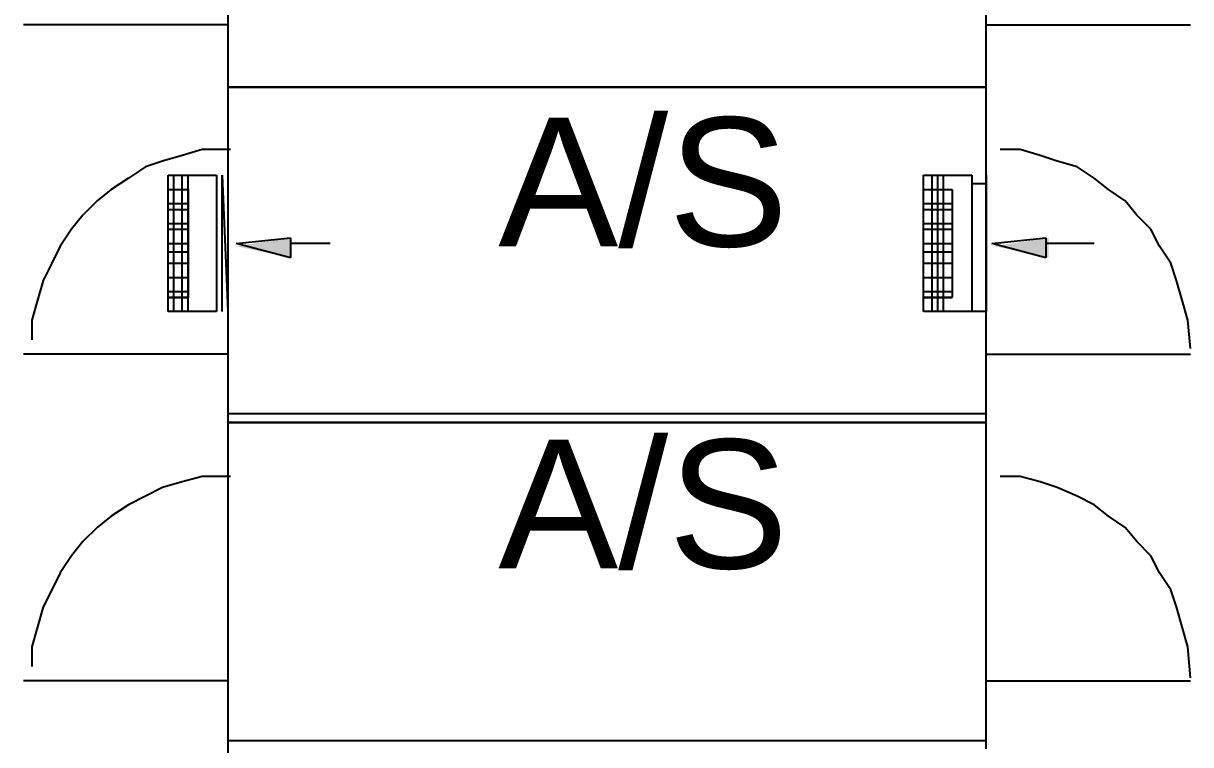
# Model space of a CAD drawing. Header units: millimetres. Extents: x 5 to 415, y 48 to 251.
# Drawn here: x 55.95 to 63.2, y 212.42 to 216.9 of the extents above; entities that cross this region are included whole.
import ezdxf

# ---------------------------------------------------------------- set-up
doc = ezdxf.new("R2010")
doc.units = ezdxf.units.MM
for name, color, linetype in [('H', 7, 'Continuous'), ('P', 7, 'Continuous'), ('T', 7, 'Continuous')]:
    doc.layers.add(name, color=color, linetype=linetype)

msp = doc.modelspace()

# ---------------------------------------------------------------- hatches: boundary and pattern name
at = {"layer": 'H', "linetype": 'Continuous'}
for points in [[(57.609, 215.441), (57.273, 215.512), (57.609, 215.565), (57.609, 215.441)], [(62.318, 215.441), (61.983, 215.512), (62.318, 215.565), (62.318, 215.441)]]:
    msp.add_hatch(color=256, dxfattribs=at).paths.add_polyline_path(points)

# ---------------------------------------------------------------- linework, layer by layer
at = {"layer": 'P'}
for points in [[(57.221, 220.433), (57.221, 117.863)], [(57.221, 218.528), (57.221, 216.5)], [(57.221, 218.528), (57.221, 216.5)], [(61.93, 216.5), (61.93, 218.528)], [(61.93, 216.5), (61.93, 218.528)], [(57.221, 216.888), (55.951, 216.888)], [(61.93, 216.888), (63.2, 216.888)], [(61.93, 216.5), (57.221, 216.5)], [(57.221, 216.5), (57.221, 214.471)], [(61.93, 216.5), (57.221, 216.5)], [(57.221, 216.5), (57.221, 214.418)], [(57.221, 216.5), (61.93, 216.5)], [(61.93, 214.471), (61.93, 216.5)], [(61.93, 214.418), (61.93, 216.5)], [(57.062, 216.112), (56.938, 216.076)], [(57.238, 216.112), (57.062, 216.112)], [(62.142, 216.112), (62.018, 216.112)], [(62.265, 216.076), (62.142, 216.112)], [(56.815, 216.041), (56.709, 216.006)], [(56.938, 216.076), (56.815, 216.041)], [(62.371, 216.041), (62.265, 216.076)], [(62.495, 216.006), (62.371, 216.041)], [(56.709, 216.006), (56.603, 215.935)], [(56.85, 215.106), (56.85, 215.953)], [(56.85, 215.106), (56.85, 215.953)], [(56.85, 215.953), (57.15, 215.953)], [(56.885, 215.106), (56.885, 215.953)], [(56.885, 215.106), (56.885, 215.953)], [(56.885, 215.106), (56.885, 215.953)], [(56.938, 215.106), (56.938, 215.953)], [(56.938, 215.106), (56.938, 215.953)], [(56.974, 215.106), (56.974, 215.953)], [(56.974, 215.106), (56.974, 215.953)], [(57.15, 215.953), (57.15, 215.106)], [(57.185, 215.106), (57.185, 215.953)], [(57.185, 215.953), (57.221, 215.106)], [(61.542, 215.106), (61.542, 215.953)], [(61.542, 215.953), (61.842, 215.953)], [(61.595, 215.106), (61.595, 215.953)], [(61.595, 215.106), (61.595, 215.953)], [(61.63, 215.106), (61.63, 215.953)], [(61.63, 215.106), (61.63, 215.953)], [(61.63, 215.106), (61.63, 215.953)], [(61.666, 215.106), (61.666, 215.953)], [(61.666, 215.106), (61.666, 215.953)], [(61.666, 215.106), (61.666, 215.953)], [(61.842, 215.953), (61.842, 215.106)], [(61.93, 215.106), (61.93, 215.953)], [(61.93, 215.953), (61.93, 215.106)], [(62.6, 215.935), (62.495, 216.006)], [(56.603, 215.935), (56.497, 215.865)], [(61.93, 215.9), (61.842, 215.9)], [(62.689, 215.865), (62.6, 215.935)], [(56.497, 215.865), (56.409, 215.794)], [(56.85, 215.194), (56.85, 215.865)], [(56.85, 215.865), (56.974, 215.865)], [(56.974, 215.865), (56.974, 215.194)], [(61.542, 215.194), (61.542, 215.865)], [(61.542, 215.865), (61.718, 215.865)], [(61.718, 215.865), (61.718, 215.194)], [(62.794, 215.794), (62.689, 215.865)], [(56.409, 215.794), (56.321, 215.706)], [(56.85, 215.777), (56.974, 215.777)], [(56.85, 215.741), (56.974, 215.741)], [(61.542, 215.777), (61.718, 215.777)], [(61.542, 215.741), (61.718, 215.741)], [(62.865, 215.706), (62.794, 215.794)], [(56.321, 215.706), (56.25, 215.618)], [(62.953, 215.618), (62.865, 215.706)], [(56.25, 215.618), (56.18, 215.512)], [(56.85, 215.653), (56.974, 215.653)], [(56.85, 215.618), (56.974, 215.618)], [(61.542, 215.653), (61.718, 215.653)], [(61.542, 215.618), (61.718, 215.618)], [(63.006, 215.512), (62.953, 215.618)], [(56.85, 215.53), (56.974, 215.53)], [(57.273, 215.53), (57.609, 215.565)], [(57.609, 215.441), (57.273, 215.53)], [(57.609, 215.565), (57.609, 215.441)], [(57.856, 215.53), (57.609, 215.53)], [(61.542, 215.53), (61.718, 215.53)], [(61.965, 215.53), (62.301, 215.565)], [(62.301, 215.441), (61.965, 215.53)], [(62.301, 215.565), (62.301, 215.441)], [(62.6, 215.53), (62.301, 215.53)], [(56.18, 215.512), (56.127, 215.406)], [(56.85, 215.477), (56.974, 215.477)], [(61.542, 215.477), (61.718, 215.477)], [(63.077, 215.406), (63.006, 215.512)], [(56.127, 215.406), (56.074, 215.3)], [(56.85, 215.406), (56.974, 215.406)], [(61.542, 215.406), (61.718, 215.406)], [(63.112, 215.3), (63.077, 215.406)], [(56.074, 215.3), (56.039, 215.177)], [(56.85, 215.318), (56.974, 215.318)], [(61.542, 215.318), (61.718, 215.318)], [(63.147, 215.177), (63.112, 215.3)], [(56.85, 215.23), (56.974, 215.23)], [(61.542, 215.23), (61.718, 215.23)], [(56.039, 215.177), (56.003, 215.053)], [(56.85, 215.194), (56.974, 215.194)], [(56.974, 215.194), (56.85, 215.194)], [(61.542, 215.194), (61.718, 215.194)], [(61.718, 215.194), (61.542, 215.194)], [(63.183, 215.053), (63.147, 215.177)], [(57.15, 215.106), (56.85, 215.106)], [(61.842, 215.106), (61.542, 215.106)], [(61.93, 215.106), (61.842, 215.106)], [(56.003, 215.053), (56.003, 214.93)], [(63.2, 214.877), (63.183, 215.053)], [(57.221, 214.842), (55.951, 214.842)], [(61.93, 214.842), (63.2, 214.842)], [(61.93, 214.471), (57.221, 214.471)], [(57.221, 214.471), (57.221, 212.443)], [(61.93, 212.443), (61.93, 214.471)], [(61.93, 214.418), (57.221, 214.418)], [(57.221, 214.418), (57.221, 212.39)], [(57.221, 214.418), (61.93, 214.418)], [(61.93, 212.39), (61.93, 214.418)], [(57.062, 214.083), (56.938, 214.048)], [(57.238, 214.083), (57.062, 214.083)], [(62.142, 214.083), (62.018, 214.083)], [(62.265, 214.048), (62.142, 214.083)], [(56.815, 214.013), (56.709, 213.96)], [(56.938, 214.048), (56.815, 214.013)], [(62.371, 214.013), (62.265, 214.048)], [(62.495, 213.96), (62.371, 214.013)], [(56.709, 213.96), (56.603, 213.907)], [(62.6, 213.907), (62.495, 213.96)], [(56.603, 213.907), (56.497, 213.836)], [(62.689, 213.836), (62.6, 213.907)], [(56.497, 213.836), (56.409, 213.766)], [(62.794, 213.766), (62.689, 213.836)], [(56.409, 213.766), (56.321, 213.678)], [(62.865, 213.678), (62.794, 213.766)], [(56.321, 213.678), (56.25, 213.589)], [(62.953, 213.589), (62.865, 213.678)], [(56.25, 213.589), (56.18, 213.483)], [(63.006, 213.483), (62.953, 213.589)], [(56.18, 213.483), (56.127, 213.378)], [(63.077, 213.378), (63.006, 213.483)], [(56.127, 213.378), (56.074, 213.272)], [(63.112, 213.272), (63.077, 213.378)], [(56.074, 213.272), (56.039, 213.148)], [(63.147, 213.148), (63.112, 213.272)], [(56.039, 213.148), (56.003, 213.025)], [(63.183, 213.025), (63.147, 213.148)], [(56.003, 213.025), (56.003, 212.901)], [(63.2, 212.831), (63.183, 213.025)], [(57.221, 212.813), (55.951, 212.813)], [(61.93, 212.813), (63.2, 212.813)], [(57.221, 212.443), (61.93, 212.443)]]:
    msp.add_lwpolyline(points, dxfattribs=at)

# ---------------------------------------------------------------- texts
at = {"layer": 'T', "char_height": 0.8, "attachment_point": 7}
for insert in [(58.9, 215.5), (58.9, 213.5)]:
    msp.add_mtext('{\\fArial|b0|i0|c0|p18;A/S}', dxfattribs=dict(at, insert=insert))

doc.saveas('drawing.dxf')
